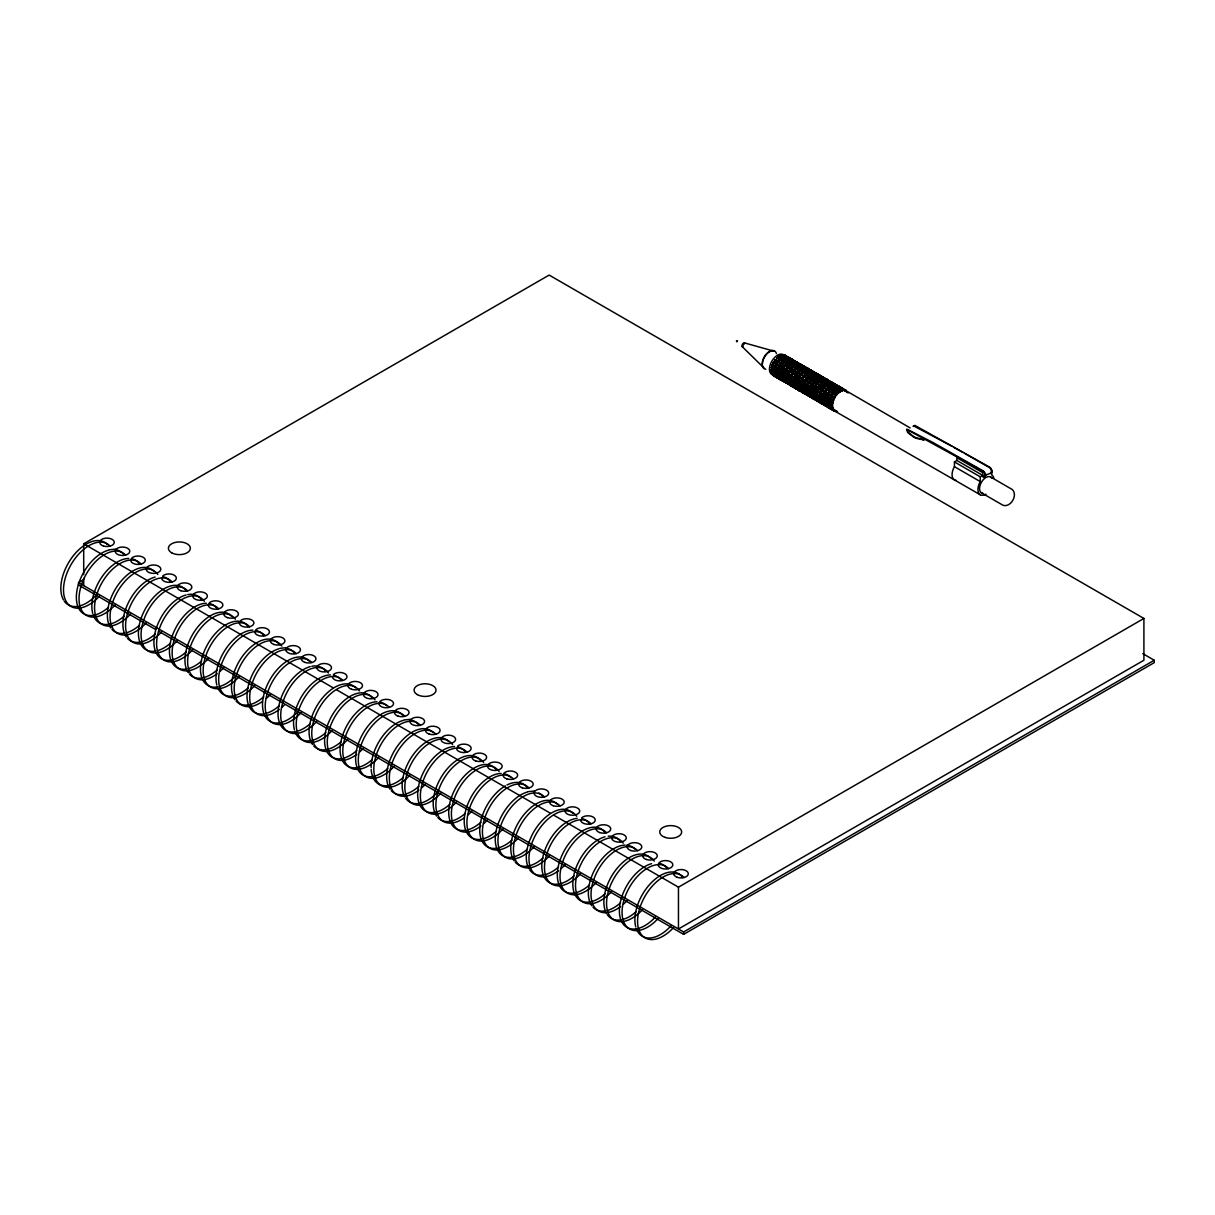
<?xml version="1.0" encoding="UTF-8"?>
<svg xmlns="http://www.w3.org/2000/svg" width="1215" height="1215" viewBox="0 0 1215 1215"><rect width="100%" height="100%" fill="white"/><g stroke="black" fill="none" stroke-linecap="round" stroke-linejoin="round"><path stroke-width="1.5" d="M791.633 358.926L782.354 358L778.314 361.569L775.367 366.702L774.365 372.99L776.734 374.357L780.41 379.961L784.784 381.464L782.202 380.72L777.509 373.856L778.587 368.57L783.447 360.384L776.917 357.985L782.202 354.932L788.413 357.058L779.119 356.132L773.408 362.161L771.328 367.553L773.666 369.861L774.775 369.147L777.144 370.514L780.121 373.597L781.245 372.868L783.614 374.235L786.591 377.333L793.198 366.976L799.516 364.151L795.293 365.457L792.013 363.725L789.963 365.123L786.348 369.618L783.979 377.592L788.186 383.773L794.762 387.221L795.886 388.891L797.708 388.937L799.121 390.759L788.019 383.333C783.295 382.664 777.98 375.86 772.132 374.159L788.702 384.062M771.555 367.279L771.13 371.137L773.499 372.489L775.261 376.301L774.547 369.421L771.555 367.279L775.079 359.716L778.132 360.566L776.643 364.029L773.256 362.86M786.348 382.816L783.189 378.093L780.835 376.726L783.113 367.75L789.735 361.295L792.104 362.662L796.281 362.283L786.394 356.906L785.862 355.585M786.424 379.961L789.234 370.499L782.961 368.464L782.779 366.778L780.41 365.411L778.861 366.095L776.491 364.728L776.309 363.042L773.94 361.675M798.361 390.061L796.129 385.565L793.76 384.198L796.038 375.222L802.675 368.768L805.029 370.135L811.028 370.119L809.023 369.968L789.826 358.547L785.589 359.853L780.41 365.411M816.085 400.282L812.288 394.89L809.919 393.523L812.197 384.548L818.834 378.093L828.6 380.933L821.143 380.386L817.103 383.97L814.141 389.089L813.154 395.391L821.75 403.82L807.58 394.966L805.818 391.154L803.464 389.787L805.742 380.827L812.364 374.357L823.967 377.592L817.968 377.592L815.599 376.225L812.592 378.184L807.686 385.352L806.684 391.655L818.758 397.502L820.505 402.438L819.533 398.11L820.611 392.825L823.573 387.707L828.524 383.697L834.082 387.858L837.15 386.659L843.362 388.785L837.363 388.785L834.994 387.433L831.986 389.377L828.357 393.888L826.276 399.279L826.078 402.848L828.448 404.215L831.592 395.756L837.302 389.711L844.577 390.501L848.116 392.977M782.414 357.058L782.354 358L787.912 361.356L790.965 360.779L786.515 359.427L782.506 361.22L777.843 357.149M785.589 359.853L785.634 358.926M788.869 360.794L788.778 361.857L792.058 363.589L794.2 362.647L788.672 358.653M792.104 362.662L792.013 363.725M798.376 364.257L800.609 366.429L807.808 368.251L801.809 368.267L799.44 366.9L796.433 368.844L791.527 376.027L790.525 382.33L792.894 383.697L794.17 386.461L797.177 387.312L803.039 393.022L807.216 394.769L801.11 391.23L799.364 387.418L796.994 386.066L797.982 379.763L802.887 372.58L800.472 370.226L796.311 369.178L796.372 367.856L794.002 366.49L789.841 365.442L792.97 363.163L797.602 366.96L800.67 366.368L796.205 365.032M798.574 366.398L796.433 368.844L793.076 367.31L790.221 369.071L785.467 364.789L783.751 365.335L781.397 363.968M801.809 368.267L801.748 369.193L807.307 372.549L810.359 371.972L805.909 370.636L798.255 377.288L795.886 375.921L795.703 374.235L789.416 372.185M791.922 368.525L796.691 372.792L799.546 371.046L802.887 372.58L805.029 370.135M808.264 371.987L808.172 373.051L811.453 374.782L813.594 373.84L809.129 372.504L804.178 376.498L801.217 381.632L800.138 386.917L804.345 393.098L800.639 390.182M811.499 373.856L811.407 374.919L814.688 376.65L820.732 375.724L813.534 373.901L803.966 367.492M814.733 375.724L814.627 376.787L817.908 378.518L820.125 376.817M817.968 377.592L817.862 378.655L826.686 383.743L829.754 383.165L825.304 381.829L818.667 388.284L816.298 396.242L818.758 398.626L819.168 400.889M821.188 379.46C820.307 380.508 830.68 378.837 825.182 379.308L820.003 377.637M824.423 381.328L824.377 382.254L827.461 381.054L840.127 386.917M827.658 383.196L827.567 384.259L830.847 385.99L832.989 385.034L830.893 385.064M818.758 398.626L819.624 398.004L822.768 399.978L823.269 403.243L828.205 407.557L825.213 402.347L822.859 400.996L825.137 392.02L831.759 385.565L837.302 389.711L841.539 388.405L844.577 390.501L839.945 386.81M837.363 388.785L837.256 389.848L840.537 391.579L842.633 390.698L840.385 388.511M837.454 411.445C828.235 410.093 833.687 394.632 840.537 391.579L840.583 390.653M737.566 340.899L736.412 340.792L736.898 341.871M772.026 365.685L778.101 367.659L778.01 371.015L781.017 373.142L781.245 378.989L784.951 381.905L783.979 377.592L773.499 371.38L773.666 369.861M776.734 373.248L778.01 371.015M779.969 375.116L780.121 373.597M783.189 376.984L784.48 374.736L786.834 376.103L787.305 380.462L789.659 381.829L792.651 387.023L787.715 382.725L787.214 379.46L784.07 377.485L783.189 378.093M786.424 378.837L786.591 377.333M777.296 377.895L778.314 377.743L773.94 376.225L772.132 374.159L791.026 385.823L789.826 379.202L790.935 378.472L793.304 379.839L794.656 387.509L801.627 391.534M814.551 398.991L806.714 394.465L803.874 392.05L803.373 388.785L792.894 382.573L793.061 381.054L794.17 380.341L796.539 381.707L797.162 383.424L803.009 385.444L805.985 388.527L807.109 387.798L807.2 384.456L801.11 382.482L800.731 380.72L798.361 379.369L797.01 380.113L794.656 378.746L794.261 376.999L791.907 375.632L790.555 376.377L788.186 375.01M796.129 384.441L797.875 380.614L797.496 378.867L795.126 377.5L793.775 378.245L788.672 373.764M799.364 386.309L799.516 384.791M802.583 388.177L803.874 385.945L809.22 390.395L810.329 389.666L812.698 391.033L813.321 392.764L815.675 394.131L816.799 393.402L816.89 390.061L814.521 388.694L813.169 389.438L808.066 384.958L806.714 385.702L804.345 384.335L803.966 382.588L801.596 381.221L800.245 381.966L797.875 380.614M806.228 393.417L805.985 388.527M809.053 393.022L810.086 394.845L809.22 390.395M812.288 393.766L813.564 391.534L818.91 395.984L820.034 395.27L822.403 396.637L825.38 399.72L826.504 399.006L826.58 395.65L824.226 394.298L822.874 395.042L820.505 393.675L820.125 391.929L817.756 390.562L816.404 391.306L811.301 386.826L809.949 387.57L807.58 386.203M815.523 395.634L815.675 394.131M818.758 397.502L818.91 395.984M821.978 399.37L823.269 397.138L826.246 400.221L828.615 401.588L829.724 400.874L832.731 403L829.481 402.089M830.711 408.331L826.58 406.357L825.38 399.72M828.448 404.215L829.481 406.053L828.615 401.588M826.504 399.006L829.496 401.132L829.313 404.717L831.683 406.083L831.85 403.456M779.073 356.253L782.354 358L784.571 356.299M787.745 358.911L784.51 357.043M794.154 362.708L797.496 363.756L795.339 364.53M816.769 375.769L816.89 374.949M823.238 379.49L823.36 378.685M826.595 380.553L825.304 381.829M829.708 383.226L833.05 384.289L832.928 385.094L834.887 384.897L833.657 383.181L829.708 383.226L829.83 382.421M847.538 392.202L839.14 386.613L836.163 386.962L833.93 384.791L832.928 385.094M839.459 388.77L839.519 388.01M772.512 364.439L774.866 365.791L775.261 367.553L777.615 368.904L778.967 368.16L781.336 369.527L781.716 371.274L785.057 372.291L785.999 368.646L779.726 366.596L779.544 364.91L777.175 363.543M798.361 379.369L798.938 376.103L792.651 374.053L792.469 372.367L790.115 371L788.55 371.684L786.196 370.332M804.831 383.09L805.393 379.839L799.121 377.789M808.066 384.958L808.628 381.707L806.274 380.341L804.71 381.024L799.804 376.604M817.756 390.562L818.333 387.296L815.964 385.93L814.415 386.613L812.045 385.261L811.863 383.576L805.591 381.525M817.27 391.807L820.611 392.825L821.568 389.165L819.199 387.798L817.649 388.481L815.28 387.114L815.098 385.428L808.81 383.393M820.991 392.43L823.36 393.797L823.74 395.543L826.109 396.91L827.461 396.151L828.023 392.901L821.75 390.85M826.975 397.411L830.316 398.429L831.257 394.769L828.888 393.402L827.339 394.085L822.433 389.666L820.884 390.349L818.515 388.982M836.497 411.323L834.492 411.186L773.408 375.359L777.175 378.093M783.371 380.219L781.397 380.265L791.056 385.428M782.202 354.932L790.768 358.425L794.033 361.751M797.769 363.027L796.25 361.857L799.546 363.756M910.141 427.908L799.485 363.725L803.267 366.307M800.609 366.429L802.72 365.578L806.016 367.492M800.791 391.458L798.938 390.653L804.178 392.673L802.356 392.627L801.217 390.957L791.907 386.324M813.928 372.352L812.41 371.183L815.705 373.081L810.435 371.228M816.51 373.552L815.493 373.704L817.498 373.856L813.655 373.081M812.85 398.414L821.021 402.727M807.109 393.918L816.571 398.505L817.756 401.254L820.991 403.122M828.417 381.176L832.791 382.679L834.614 384.745M831.804 382.376L838.122 386.765L784.191 354.886L781.215 355.236L842.633 390.698M801.596 391.929L830.042 407.602L828.023 407.45L830.574 408.923L833.262 409.455L831.257 409.318L829.496 405.977L826.504 405.111M913.057 426.283L914.834 425.371L989.936 467.35A3.858 2.233 60 0 1 991.956 471.557A3.858 2.233 60 0 1 989.936 473.44L982.768 476.295A3.144 1.823 60 0 0 984.985 475.004A3.144 1.823 60 0 0 982.768 471.147L907.301 429.7L907.772 431.933L912.632 435.745A14.337 8.277 60 0 0 916.869 437.871L924.159 439.967L916.991 438.509A14.99 8.657 60 0 1 912.556 436.276L907.544 432.327L906.861 429.123L933.181 442.609L983.467 471.086A3.858 2.233 60 0 1 985.502 475.293A3.858 2.233 60 0 1 983.467 477.176L982.798 476.887M774.775 375.253L777.144 376.62L777.6 373.749L776.734 374.357M781.002 378.062L777.782 376.118M787.457 381.783L784.48 380.857M797.177 387.312L796.994 384.942L796.129 385.565M813.336 396.637L813.154 394.268L812.288 394.89M816.571 398.505L816.389 396.136L815.523 396.758M820.034 401.39L823.041 402.241L819.624 399.128M742.972 344.878L742.972 345.668M773.909 368.646L774.38 367.036M777.144 370.514L777.615 368.904M780.379 372.367L782.961 368.464M783.614 374.235L784.085 372.641M786.834 376.103L788.292 374.159L785.437 371.896M790.115 371L791.056 368.024L788.702 366.657L786.986 367.203L782.232 362.921M793.061 381.054L790.692 379.703L790.555 376.377M793.304 379.839L793.775 378.245M796.569 374.736L797.526 371.76L791.087 369.573M796.539 381.707L797.01 380.113M802.75 386.659L800.396 385.292L800.245 381.966M803.009 385.444L803.479 383.834M806.274 380.341L807.216 377.349L800.791 375.162M806.228 387.296L806.714 385.702M809.494 382.209L810.451 379.217L808.097 377.85L806.38 378.397L801.627 374.129M812.455 392.263L810.086 390.896L809.949 387.57M812.729 384.077L813.686 381.085L807.246 378.898M812.698 391.033L813.169 389.438M815.933 392.901L816.404 391.306M819.199 387.798L820.155 384.821L813.716 382.634M822.145 397.852L819.776 396.485L819.639 393.174M822.433 389.666L823.39 386.689L821.021 385.322L819.32 385.854L814.551 381.586L812.85 382.133L810.481 380.766M822.403 396.637L822.874 395.042M825.623 398.505L826.109 396.91M828.888 393.402L829.845 390.425L823.421 388.223M828.858 400.373L829.329 398.763M828.205 394.586L831.592 395.756L833.08 392.278L830.711 390.926L829.01 391.458L824.256 387.19L822.54 387.722L820.186 386.37M832.093 402.226L833.536 400.282L830.696 398.019M773.499 371.38L771.13 370.013L771.555 373.385L779.726 379.566L777.144 376.62M789.932 359.397L788.216 356.952L790.327 358.835M790.919 360.84L794.686 360.688L796.797 362.571M810.192 371.091L807.611 368.145L808.37 368.844M808.962 395.877L807.2 395.148L809.615 396.561M825.486 379.915L823.785 377.485L825.881 379.369M830.088 381.692L830.999 381.92M833.05 384.289L837.469 385.641M843.028 389.149L845.275 390.562M784.191 354.886L846.399 390.547L844.744 389.848L844.881 391.108M793.076 367.31L793.137 365.988L790.783 364.622M799.546 371.046L799.607 369.725L797.237 368.358M808.097 377.85L809.296 375.314L806.942 373.947L806.001 374.782L812.531 377.182L811.316 379.718M817.786 383.454L819.001 380.918L816.632 379.551L815.705 380.371L822.236 382.786L821.021 385.322M827.491 389.058L828.691 386.507L826.337 385.155L825.395 385.975L831.926 388.375L830.711 390.926M804.938 371.183L807.079 370.165M797.496 363.756L801.156 364.424L802.386 365.806M796.539 387.813L797.875 389.377L797.404 388.314M801.11 391.23L833.536 409.622L831.44 409.425L816.799 399.522M812.698 397.153L814.05 398.702L813.564 397.654M817.27 400.57L817.786 400.859M828.25 380.735L826.322 378.959L824.226 379.186M838.821 386.841L837.94 386.34L838.426 387.388M980.277 494.794L829.815 408.225M774.866 365.791L775.626 364.227M775.732 366.292L776.491 364.728M778.101 367.659L778.861 366.095M781.336 369.527L782.096 367.963M787.32 374.509L784.951 373.142L785.315 369.831M787.806 373.263L788.55 371.684M791.026 375.131L791.785 373.552M794.261 376.999L795.02 375.42M795.126 377.5L795.886 375.921M797.496 378.867L798.255 377.288M800.731 380.72L801.49 379.156M803.966 382.588L804.71 381.024M807.2 384.456L807.945 382.892M810.42 386.324L811.18 384.76M813.655 388.192L814.415 386.613M816.89 390.061L817.649 388.481M820.125 391.929L820.884 390.349M823.36 393.797L824.104 392.217M826.58 395.65L827.339 394.085M832.564 400.631L830.21 399.264L830.574 395.953M833.05 399.386L834.826 397.609L832.123 395.27M776.309 363.042L778.997 361.068L781.549 363.437L778.162 362.1M779.544 364.91L780.531 363.467M782.779 366.778L783.751 365.335M785.999 368.646L786.986 367.203M786.88 369.147L787.852 367.705M789.234 370.499L790.221 369.071M792.469 372.367L793.456 370.924M795.703 374.235L796.691 372.792M798.938 376.103L800.943 374.645L798.392 372.261M802.173 377.971L803.145 376.529M805.393 379.839L806.38 378.397M808.628 381.707L809.615 380.265M811.863 383.576L812.85 382.133M815.098 385.428L816.085 384.001M818.333 387.296L819.32 385.854M821.568 389.165L822.54 387.722M824.788 391.033L825.775 389.59M828.023 392.901L829.01 391.458M831.257 394.769L833.946 392.779L836.497 395.164L833.11 393.827M834.492 396.637L835.48 395.194M783.356 354.81L785.179 355.19M786.394 356.906L785.437 356.8M781.549 379.596L782.506 379.718M788.019 383.333L788.975 383.454M800.731 365.624L802.75 366.004L801.596 366.125M817.771 375.45L819.867 375.222L821.674 377.273L809.175 369.314L812.957 371.911M797.526 389.165L795.703 388.785L797.982 389.089M812.258 371.836L810.314 372.033M815.493 373.704L814.536 373.582M830.969 382.3L822.115 376.787L823.633 377.956M813.868 398.262L814.84 398.383M820.338 401.998L821.294 402.119M826.61 405.962L820.884 403.319M830.042 407.602L830.999 407.708M774.274 371.987L773.499 372.489M780.744 375.724L779.969 376.225M793.668 383.181L792.894 383.697M791.907 360.521L794.868 360.794L791.041 360.02M779.878 379.08L780.531 379.763M804.239 366.763L802.568 366.247M796.038 388.42L792.469 386.917L795.157 387.798M836.558 385.413L833.93 384.791M834.492 411.186L833.05 410.078M743.231 344.437L744.172 344.194M778.132 360.566L779.271 359.351M781.367 362.419L782.506 361.22M784.601 364.287L787.548 362.753L789.963 365.123L786.606 363.589L786.682 362.252L784.313 360.885M787.821 366.155L788.975 364.94M791.056 368.024L792.21 366.809M794.291 369.892L795.445 368.677M797.526 371.76L798.665 370.545M800.761 373.628L801.9 372.413M803.996 375.496L806.077 373.445L803.707 372.079M807.216 377.349L808.37 376.149M810.451 379.217L813.397 377.683L815.827 380.052L812.471 378.518M813.686 381.085L814.84 379.87M816.92 382.953L818.059 381.738M820.155 384.821L823.102 383.287L825.517 385.641L822.16 384.107M823.39 386.689L824.529 385.474M826.61 388.557L827.764 387.342M829.845 390.425L832.791 388.876L835.161 390.243L835.1 391.579L838.456 393.113L836.026 390.744L831.865 389.711M833.08 392.278L834.219 391.078M836.315 394.146L837.454 392.946M803.844 368.297L801.748 369.193L798.468 367.462M836.163 386.962L834.128 386.917M786.12 356.754L788.079 357.423M778.101 378.366L778.01 377.121M802.28 366.079L802.022 364.925L799.333 364.378M794.762 387.221L795.445 387.19M811.985 371.684L810.845 370.013L811.605 370.712M803.966 393.296L807.246 395.194L804.451 392.825M814.141 398.429L811.863 398.11L810.101 394.769M773.909 374.752L774.365 372.99M790.069 384.092L790.525 382.33M790.935 384.593L793.942 385.444M799.774 389.681L800.229 386.81L799.364 387.418M829.496 405.977L832.093 408.346L832.731 407.83L771.328 372.382L772.026 374.448M780.212 358.516L781.442 357.62M783.447 360.384L784.677 359.488M786.682 362.252L787.912 361.356M789.902 364.12L791.132 363.224M793.137 365.988L794.367 365.092M796.372 367.856L797.602 366.96M799.607 369.725L800.837 368.813M802.842 371.577L804.072 370.681M806.077 373.445L807.307 372.549M809.296 375.314L810.526 374.417M812.531 377.182L813.761 376.286M815.766 379.05L816.996 378.154M819.001 380.918L820.231 380.022M822.236 382.786L823.466 381.89M825.456 384.654L826.686 383.743M828.691 386.507L829.921 385.611M831.926 388.375L833.156 387.479M835.161 390.243L836.391 389.347M838.396 392.111L839.626 391.215M789.659 381.829L790.525 381.206L792.894 382.573M802.583 389.286L803.464 388.678L805.818 390.045M805.818 391.154L806.684 390.547L809.053 391.913M821.978 400.494L822.859 399.872L825.213 401.239M825.213 402.347L826.078 401.74L828.448 403.107M83.698 574.695L83.698 543.804L549.15 275.076L1143.907 618.45L1143.907 660.246L678.456 928.989L678.456 887.178L1143.907 618.45M155.596 629.507L78.535 585.007L78.535 582.623L83.455 579.783M956.099 480.381A11.421 6.591 -60 0 1 954.428 466.666L954.428 461.897L956.904 460.47L982.768 475.399L982.768 472.665L956.904 457.736L956.904 460.47M954.428 461.897L980.277 476.827L982.768 475.399M982.768 476.295L986.003 474.427M78.535 582.623L683.62 931.966L1154.25 660.246L1154.25 662.646L683.62 934.35L158.876 631.405M913.756 425.964L952.044 446.315M787.806 358.152L788.945 358.045M794.276 361.888L796.098 362.51M804.831 367.993L805.955 367.446L807.474 368.631M807.2 369.36L808.34 369.239M808.066 369.861L809.22 369.74M820.991 377.318L822.145 377.212M785.467 382.193L786.606 382.087M791.922 385.93L793.076 385.823M830.696 382.922L831.835 382.801M798.392 389.666L799.546 389.559M836.284 386.157L837.439 386.036M837.15 386.659L838.304 386.537M804.862 393.402L806.001 393.28M842.754 389.878L844.577 390.501M812.471 397.016L810.481 397.062L812.729 398.611M823.39 404.094L824.529 403.972M833.946 410.199L835.1 410.078M109.259 549.788L115.562 549.15M279.921 648.309L286.239 647.686M404.048 719.979L410.351 719.356M528.176 791.633L534.479 791.011M791.299 359.291L793.076 360.02L791.451 358.82M794.534 361.159L796.311 361.888L796.402 363.118M818.181 374.25L816.632 373.354M839.261 386.416L840.81 387.312M792.803 386.552L791.026 385.823M798.255 390.258L799.273 390.288M819.426 375.632L817.315 373.749L819.031 376.179M831.379 382.877L832.351 383.105M839.793 387.281L842.527 389.757M833.536 409.622L832.093 408.346M744.37 342.873L772.922 350.862M832.731 407.83L831.683 406.083M953.593 447.196L962.888 452.405M964.437 453.271L989.223 467.411M990.574 476.979L1012.156 489.448C1018.276 494.854 1010.759 507.87 1003.013 505.273L981.431 492.804M779.119 356.132L840.537 391.579M777.038 357.65L838.456 393.113M783.371 361.721L785.74 363.088M802.766 372.914L805.135 374.281M809.236 376.65L811.605 378.017M818.94 382.239L821.294 383.606M828.63 387.843L830.999 389.21M775.079 359.716L836.497 395.164M774.927 360.232L777.296 361.599M797.556 373.294L799.926 374.66M829.875 391.959L832.245 393.326M773.408 362.161L834.826 397.609M954.428 466.666L980.277 481.596A11.421 6.591 -60 0 0 978.531 492.774A11.421 6.591 -60 0 0 986.003 494.216M831.44 396.455L833.809 397.821M782.202 370.028L784.571 371.395M827.461 396.151L829.815 397.518M772.132 364.834L833.536 400.282M778.481 369.406L780.85 370.772M787.715 376.604L790.069 377.971M797.404 382.209L799.774 383.576M807.109 387.798L809.463 389.165M816.799 393.402L819.168 394.769M771.328 367.553L832.731 403M774.532 370.362L776.886 371.729M781.002 374.099L783.356 375.465M787.457 377.835L789.826 379.202M793.927 381.556L796.281 382.922M787.305 379.338L789.659 380.705M829.313 403.608L831.683 404.975M771.039 370.119L832.457 405.582M830.696 408.726L835.48 411.49M1142.768 653.624L1154.25 660.246M83.698 543.804L333.426 687.979M336.722 689.877L550.304 813.184M553.584 815.083L678.456 887.178M742.198 346.639L763.385 367.37M824.256 404.595L821.568 403.714L823.421 404.519L823.041 402.241M841.175 388.192L841.661 389.256M835.586 384.973L836.057 386.021M831.485 382.603L831.956 383.651M829.116 381.237L829.587 382.285M816.191 373.764L816.662 374.828M829.724 406.979L830.21 408.027M828.858 406.478L829.329 407.526M812.091 371.41L812.562 372.458M823.269 403.243L823.74 404.306L822.403 402.742M806.487 368.175L806.973 369.223M815.933 399.021L816.404 400.069M800.032 364.439L800.503 365.487M810.329 395.786L810.815 396.834L809.463 395.285M792.696 360.202L793.167 361.25M787.092 356.982L787.578 358.03M794.17 386.461L794.656 387.509M793.304 385.96L793.775 387.008M786.834 382.224L787.32 383.272M781.245 378.989L781.716 380.037M780.379 378.488L780.85 379.536M840.689 387.509L841.069 388.481M815.797 374.326L816.024 375.329M991.713 470.22L991.713 474.989A11.421 6.591 -60 0 1 993.794 477.966M980.277 476.827L980.277 481.596M683.62 931.966L683.62 934.35M83.698 578.34L83.698 585.6M611.904 836.816A7.32 4.222 0 0 1 623.675 834.675A7.32 4.222 0 0 1 622.065 841.737A7.32 4.222 0 0 1 611.661 837.91M581.605 817.892A7.32 4.222 0 0 1 593.543 817.285A7.32 4.222 0 0 1 590.444 823.967A7.32 4.222 0 0 1 580.633 820.003M457.493 746.223A7.32 4.222 0 0 1 469.43 745.615A7.32 4.222 0 0 1 466.332 752.298A7.32 4.222 0 0 1 456.506 748.334M286.087 648.704A7.32 4.222 0 0 1 297.857 646.562A7.32 4.222 0 0 1 296.247 653.624A36.177 20.883 -60 0 0 263.928 662.691A36.177 20.883 -60 0 0 250.897 705.657A36.177 20.883 -60 0 0 279.283 709.484M296.247 653.624A7.32 4.222 0 0 1 285.844 649.797M379.915 701.435A7.32 4.222 0 0 1 392.232 701.131A7.32 4.222 0 0 1 387.524 707.707A7.32 4.222 0 0 1 379.186 702.452M363.665 693.492A7.32 4.222 0 0 1 375.435 691.35A7.32 4.222 0 0 1 373.825 698.412A7.32 4.222 0 0 1 363.422 694.585M565.37 809.949A7.32 4.222 0 0 1 577.125 807.808A7.32 4.222 0 0 1 575.515 814.87A7.32 4.222 0 0 1 565.112 811.043M410.214 720.374A7.32 4.222 0 0 1 421.985 718.232A7.32 4.222 0 0 1 420.375 725.294A36.177 20.883 -60 0 0 386.097 736.715A36.177 20.883 -60 0 0 376.741 781.078A36.177 20.883 -60 0 0 409.804 775.246M420.375 725.294A7.32 4.222 0 0 1 409.956 721.467M441.242 738.28A7.32 4.222 0 0 1 453.013 736.138A7.32 4.222 0 0 1 451.403 743.2A7.32 4.222 0 0 1 440.999 739.373M534.342 792.028A7.32 4.222 0 0 1 546.097 789.887A7.32 4.222 0 0 1 544.487 796.949A36.177 20.883 -60 0 0 510.224 808.385A36.177 20.883 -60 0 0 500.869 852.733A36.177 20.883 -60 0 0 533.932 846.916M544.487 796.949A7.32 4.222 0 0 1 534.084 793.122M658.454 863.698A7.32 4.222 0 0 1 670.224 861.557A7.32 4.222 0 0 1 668.615 868.619A36.177 20.883 -60 0 0 634.336 880.04A36.177 20.883 -60 0 0 624.981 924.387A36.177 20.883 -60 0 0 658.044 918.57M668.615 868.619A7.32 4.222 0 0 1 658.211 864.791M487.792 765.161A7.32 4.222 0 0 1 499.562 763.02A7.32 4.222 0 0 1 497.937 770.082A7.32 4.222 0 0 1 487.534 766.255M333.366 674.568A7.32 4.222 0 0 1 345.303 673.961A7.32 4.222 0 0 1 342.205 680.643A7.32 4.222 0 0 1 332.394 676.679M255.788 629.78A7.32 4.222 0 0 1 268.12 629.461A7.32 4.222 0 0 1 263.397 636.053A7.32 4.222 0 0 1 255.059 630.798M239.552 621.837A7.32 4.222 0 0 1 251.308 619.696A7.32 4.222 0 0 1 249.698 626.758A36.177 20.883 -60 0 0 215.435 638.194A36.177 20.883 -60 0 0 206.079 682.541A36.177 20.883 -60 0 0 239.142 676.709M249.698 626.758A7.32 4.222 0 0 1 239.294 622.931M193.003 594.97A7.32 4.222 0 0 1 204.773 592.829A7.32 4.222 0 0 1 203.163 599.876A7.32 4.222 0 0 1 192.745 596.049M209.253 602.898A7.32 4.222 0 0 1 221.57 602.594A7.32 4.222 0 0 1 216.847 609.171A7.32 4.222 0 0 1 208.509 603.916M317.115 666.625A7.32 4.222 0 0 1 328.885 664.483A7.32 4.222 0 0 1 327.275 671.546A7.32 4.222 0 0 1 316.872 667.718M115.425 550.182A7.32 4.222 0 0 1 127.195 548.026A7.32 4.222 0 0 1 125.585 555.088A36.177 20.883 -60 0 0 91.307 566.524A36.177 20.883 -60 0 0 81.952 610.872A36.177 20.883 -60 0 0 115.015 605.055M125.585 555.088A7.32 4.222 0 0 1 115.182 551.261M131.676 558.11A7.32 4.222 0 0 1 143.993 557.807A7.32 4.222 0 0 1 139.269 564.383A7.32 4.222 0 0 1 130.947 559.128M162.704 576.031A7.32 4.222 0 0 1 174.641 575.424A7.32 4.222 0 0 1 171.543 582.106A7.32 4.222 0 0 1 161.717 578.143M146.453 568.088A7.32 4.222 0 0 1 158.223 565.947A7.32 4.222 0 0 1 156.614 573.009A7.32 4.222 0 0 1 146.21 569.182M404.808 796.949A36.177 20.883 -60 0 1 414.71 752.738A36.177 20.883 -60 0 1 448.7 741.606M438.144 791.618A36.177 20.883 -60 0 1 421.119 802.994M419.524 803.358A36.177 20.883 -60 0 1 405.582 798.194M440.832 793.167A36.177 20.883 -60 0 1 407.435 798.422A36.177 20.883 -60 0 1 418.416 753.042A36.177 20.883 -60 0 1 452.588 744.628M333.806 675.267A36.177 20.883 -60 0 1 341.293 680.37M325.757 732.645A36.177 20.883 -60 0 1 294.911 731.415M294.425 729.851A36.177 20.883 -60 0 1 302.915 694.464A36.177 20.883 -60 0 1 330.45 674.902M332.227 730.458A36.177 20.883 -60 0 1 299.163 736.29A36.177 20.883 -60 0 1 308.519 691.927A36.177 20.883 -60 0 1 342.782 680.446M132.101 558.809A36.177 20.883 -60 0 1 139.588 563.927M124.052 616.202A36.177 20.883 -60 0 1 93.206 614.957M92.72 613.393A36.177 20.883 -60 0 1 101.21 578.021A36.177 20.883 -60 0 1 128.76 558.46M130.537 614.015A36.177 20.883 -60 0 1 97.473 619.832A36.177 20.883 -60 0 1 106.829 575.485A36.177 20.883 -60 0 1 141.077 564.003M311.83 666.26A36.177 20.883 -60 0 1 325.772 671.409M310.235 723.684A36.177 20.883 -60 0 1 278.038 713.752A36.177 20.883 -60 0 1 310.235 666.625M316.72 721.497A36.177 20.883 -60 0 1 283.308 726.752A36.177 20.883 -60 0 1 294.303 681.387A36.177 20.883 -60 0 1 328.46 672.973M380.356 702.133A36.177 20.883 -60 0 1 386.643 705.763M372.306 759.512A36.177 20.883 -60 0 1 340.215 746.602A36.177 20.883 -60 0 1 376.999 701.784M378.776 757.34A36.177 20.883 -60 0 1 345.713 763.157A36.177 20.883 -60 0 1 355.069 718.809A36.177 20.883 -60 0 1 389.332 707.327M626.712 845.169A36.177 20.883 -60 0 1 634.883 849.088M620.546 902.836A36.177 20.883 -60 0 1 607.303 910.491M605.708 910.855A36.177 20.883 -60 0 1 592.966 907.165M591.766 905.691A36.177 20.883 -60 0 1 595.259 868.71A36.177 20.883 -60 0 1 625.239 845.108M620.622 906.542A36.177 20.883 -60 0 1 592.237 902.715A36.177 20.883 -60 0 1 605.267 859.749A36.177 20.883 -60 0 1 637.571 850.637M627.016 900.649A36.177 20.883 -60 0 1 623.234 904.385M256.228 630.479A36.177 20.883 -60 0 1 263.716 635.582M248.179 687.857A36.177 20.883 -60 0 1 217.333 686.627M216.847 685.063A36.177 20.883 -60 0 1 225.337 649.676A36.177 20.883 -60 0 1 252.887 630.114M254.649 685.67A36.177 20.883 -60 0 1 221.586 691.502A36.177 20.883 -60 0 1 230.941 647.139A36.177 20.883 -60 0 1 265.204 635.658M387.813 768.472A36.177 20.883 -60 0 1 357.149 767.743A36.177 20.883 -60 0 1 370.378 723.229A36.177 20.883 -60 0 1 403.35 716.197M394.298 766.285A36.177 20.883 -60 0 1 361.22 772.117A36.177 20.883 -60 0 1 370.575 727.77A36.177 20.883 -60 0 1 404.838 716.273M608.199 836.224A36.177 20.883 -60 0 1 620.561 841.615M605.024 893.875A36.177 20.883 -60 0 1 591.781 901.53M590.186 901.895A36.177 20.883 -60 0 1 573.92 874.739A36.177 20.883 -60 0 1 605.024 836.816M611.51 891.704A36.177 20.883 -60 0 1 578.097 896.943A36.177 20.883 -60 0 1 589.078 851.578A36.177 20.883 -60 0 1 623.249 843.164M411.384 720.055A36.177 20.883 -60 0 1 418.871 725.158M403.334 777.433A36.177 20.883 -60 0 1 390.091 785.072M388.496 785.437A36.177 20.883 -60 0 1 371.183 769.384M371.122 767.5A36.177 20.883 -60 0 1 403.334 720.374M188.371 672.791A36.177 20.883 -60 0 1 196.784 628.246A36.177 20.883 -60 0 1 231.488 616.187M217.151 669.936A36.177 20.883 -60 0 1 203.907 677.59M202.313 677.955A36.177 20.883 -60 0 1 189.57 674.264M217.227 673.642A36.177 20.883 -60 0 1 188.629 669.131A36.177 20.883 -60 0 1 203.224 625.361A36.177 20.883 -60 0 1 235.376 619.225M223.621 667.764A36.177 20.883 -60 0 1 219.839 671.5M312.498 744.461A36.177 20.883 -60 0 1 320.912 699.916A36.177 20.883 -60 0 1 355.615 687.857M341.278 741.606A36.177 20.883 -60 0 1 313.698 745.934M347.748 739.419A36.177 20.883 -60 0 1 314.351 744.673A36.177 20.883 -60 0 1 325.331 699.293A36.177 20.883 -60 0 1 359.488 690.879M116.594 549.863A36.177 20.883 -60 0 1 124.082 554.966M108.545 607.242A36.177 20.883 -60 0 1 76.348 597.294A36.177 20.883 -60 0 1 108.545 550.167M538.928 793.046A36.177 20.883 -60 0 1 542.983 796.827M527.447 849.088A36.177 20.883 -60 0 1 495.249 839.155A36.177 20.883 -60 0 1 527.447 792.028M341.947 758.57A36.177 20.883 -60 0 1 330.389 718.536A36.177 20.883 -60 0 1 372.322 698.291M356.785 750.566A36.177 20.883 -60 0 1 343.541 758.206M356.861 754.272A36.177 20.883 -60 0 1 328.263 749.746A36.177 20.883 -60 0 1 342.858 705.976A36.177 20.883 -60 0 1 375.01 699.84M363.255 748.379A36.177 20.883 -60 0 1 359.473 752.115M635.764 926.908A36.177 20.883 -60 0 1 650.678 883.366A36.177 20.883 -60 0 1 682.617 877.443M670.877 925.982A36.177 20.883 -60 0 1 636.25 928.473M673.566 927.531A36.177 20.883 -60 0 1 640.502 933.348A36.177 20.883 -60 0 1 649.858 889A36.177 20.883 -60 0 1 684.121 877.519M659.624 863.379A36.177 20.883 -60 0 1 667.111 868.482M655.356 917.021A36.177 20.883 -60 0 1 619.453 913.088A36.177 20.883 -60 0 1 651.574 863.683M466.074 830.225A36.177 20.883 -60 0 1 454.516 790.19A36.177 20.883 -60 0 1 496.449 769.946M480.912 822.221A36.177 20.883 -60 0 1 467.669 829.86M480.973 825.927A36.177 20.883 -60 0 1 452.39 821.401A36.177 20.883 -60 0 1 466.97 777.646A36.177 20.883 -60 0 1 499.122 771.495M487.382 820.034A36.177 20.883 -60 0 1 483.6 823.77M163.144 576.73A36.177 20.883 -60 0 1 170.616 581.833M155.095 634.108A36.177 20.883 -60 0 1 141.851 641.763M140.257 642.112A36.177 20.883 -60 0 1 127.514 638.437M126.314 636.964A36.177 20.883 -60 0 1 128.167 603.141A36.177 20.883 -60 0 1 155.095 577.049M161.565 631.922A36.177 20.883 -60 0 1 128.501 637.754A36.177 20.883 -60 0 1 137.857 593.406A36.177 20.883 -60 0 1 172.12 581.909M63.469 599.891A36.177 20.883 -60 0 1 73.371 555.68A36.177 20.883 -60 0 1 107.36 544.533M96.82 594.545A36.177 20.883 -60 0 1 79.78 605.92M78.185 606.285A36.177 20.883 -60 0 1 64.258 601.136M99.508 596.094A36.177 20.883 -60 0 1 66.43 601.926A36.177 20.883 -60 0 1 75.801 557.563A36.177 20.883 -60 0 1 110.049 546.082M589.518 884.93A36.177 20.883 -60 0 1 558.854 884.201A36.177 20.883 -60 0 1 572.083 839.687A36.177 20.883 -60 0 1 605.055 832.655M595.988 882.743A36.177 20.883 -60 0 1 562.925 888.56A36.177 20.883 -60 0 1 572.28 844.212A36.177 20.883 -60 0 1 606.543 832.731M606.498 913.407A36.177 20.883 -60 0 1 616.4 869.196A36.177 20.883 -60 0 1 650.405 858.048M636.068 911.797A36.177 20.883 -60 0 1 622.824 919.436M621.23 919.801A36.177 20.883 -60 0 1 607.287 914.652M642.538 909.61A36.177 20.883 -60 0 1 609.14 914.865A36.177 20.883 -60 0 1 620.121 869.484A36.177 20.883 -60 0 1 654.278 861.071M209.679 603.597A36.177 20.883 -60 0 1 217.166 608.715M201.629 660.99A36.177 20.883 -60 0 1 188.386 668.63M186.791 668.994A36.177 20.883 -60 0 1 171.376 638.619A36.177 20.883 -60 0 1 206.337 603.247M208.114 658.803A36.177 20.883 -60 0 1 175.051 664.62A36.177 20.883 -60 0 1 184.407 620.273A36.177 20.883 -60 0 1 218.654 608.791M279.89 722.743A36.177 20.883 -60 0 1 267.634 684.106A36.177 20.883 -60 0 1 309.066 660.975M298.51 710.988A36.177 20.883 -60 0 1 281.485 722.378M301.199 712.552A36.177 20.883 -60 0 1 268.135 718.369A36.177 20.883 -60 0 1 277.491 674.021A36.177 20.883 -60 0 1 311.754 662.54M506.989 784.981A36.177 20.883 -60 0 1 527.477 787.867M511.94 840.142A36.177 20.883 -60 0 1 498.697 847.781M497.102 848.146A36.177 20.883 -60 0 1 480.077 825.198A36.177 20.883 -60 0 1 505.319 785.892M518.41 837.955A36.177 20.883 -60 0 1 485.347 843.772A36.177 20.883 -60 0 1 494.702 799.424A36.177 20.883 -60 0 1 528.965 787.943M514.188 860.903A36.177 20.883 -60 0 1 522.602 816.359A36.177 20.883 -60 0 1 557.305 804.3M542.968 858.048A36.177 20.883 -60 0 1 515.388 862.377M549.438 855.861A36.177 20.883 -60 0 1 516.375 861.693A36.177 20.883 -60 0 1 525.731 817.346A36.177 20.883 -60 0 1 559.994 805.849M528.92 868.619A36.177 20.883 -60 0 1 538.837 824.408A36.177 20.883 -60 0 1 572.827 813.26M558.49 867.009A36.177 20.883 -60 0 1 545.246 874.648M543.652 875.013A36.177 20.883 -60 0 1 529.71 869.864M558.551 870.715A36.177 20.883 -60 0 1 529.953 866.189A36.177 20.883 -60 0 1 544.548 822.433A36.177 20.883 -60 0 1 576.7 816.283M564.96 864.822A36.177 20.883 -60 0 1 561.178 868.558M155.763 651.073A36.177 20.883 -60 0 1 144.205 611.039A36.177 20.883 -60 0 1 186.138 590.794M170.601 643.069A36.177 20.883 -60 0 1 157.358 650.708M177.086 640.882A36.177 20.883 -60 0 1 144.008 646.714A36.177 20.883 -60 0 1 153.363 602.351A36.177 20.883 -60 0 1 187.626 590.87M504.468 773.803A36.177 20.883 -60 0 1 510.756 777.433M496.419 831.182A36.177 20.883 -60 0 1 483.175 838.821M481.58 839.185A36.177 20.883 -60 0 1 466.165 808.81A36.177 20.883 -60 0 1 501.127 773.439M502.904 828.995A36.177 20.883 -60 0 1 469.825 834.811A36.177 20.883 -60 0 1 479.196 790.464A36.177 20.883 -60 0 1 513.444 778.982M240.707 621.518A36.177 20.883 -60 0 1 248.194 626.621M236.454 675.16A36.177 20.883 -60 0 1 219.429 686.551M217.834 686.9A36.177 20.883 -60 0 1 202.738 655.462A36.177 20.883 -60 0 1 238.839 621.23M187.718 594.591A36.177 20.883 -60 0 1 201.66 599.754M186.123 652.03A36.177 20.883 -60 0 1 153.91 642.082A36.177 20.883 -60 0 1 186.123 594.955M192.593 649.843A36.177 20.883 -60 0 1 159.195 655.098A36.177 20.883 -60 0 1 170.176 609.717A36.177 20.883 -60 0 1 204.348 601.303M287.256 648.385A36.177 20.883 -60 0 1 294.744 653.503M279.207 705.778A36.177 20.883 -60 0 1 265.964 713.418M264.369 713.782A36.177 20.883 -60 0 1 248.103 686.627A36.177 20.883 -60 0 1 279.207 648.704M284.447 704.897A36.177 20.883 -60 0 1 281.895 707.327M457.918 746.921A36.177 20.883 -60 0 1 465.406 752.039M449.884 804.3A36.177 20.883 -60 0 1 417.793 791.39A36.177 20.883 -60 0 1 454.577 746.572M456.354 802.128A36.177 20.883 -60 0 1 423.291 807.945A36.177 20.883 -60 0 1 432.646 763.597A36.177 20.883 -60 0 1 466.909 752.115M234.92 699.673A36.177 20.883 -60 0 1 244.276 653.913A36.177 20.883 -60 0 1 279.222 644.542M263.701 696.818A36.177 20.883 -60 0 1 236.12 701.146M262.425 701.495A36.177 20.883 -60 0 1 234.935 695.132A36.177 20.883 -60 0 1 250.184 651.802A36.177 20.883 -60 0 1 281.91 646.091M270.17 694.631A36.177 20.883 -60 0 1 266.389 698.367M436.61 816.115A36.177 20.883 -60 0 1 445.981 770.356A36.177 20.883 -60 0 1 480.927 761M465.391 813.26A36.177 20.883 -60 0 1 437.81 817.589M464.13 817.938A36.177 20.883 -60 0 1 436.641 811.574A36.177 20.883 -60 0 1 451.874 768.245A36.177 20.883 -60 0 1 483.616 762.549M471.86 811.073A36.177 20.883 -60 0 1 468.079 814.809M110.793 628.003A36.177 20.883 -60 0 1 119.207 583.458A36.177 20.883 -60 0 1 153.91 571.399M139.573 625.148A36.177 20.883 -60 0 1 126.33 632.802M124.735 633.167A36.177 20.883 -60 0 1 111.993 629.476M146.043 622.976A36.177 20.883 -60 0 1 112.646 628.216A36.177 20.883 -60 0 1 123.626 582.851A36.177 20.883 -60 0 1 157.798 574.437M390.076 789.249A36.177 20.883 -60 0 1 398.49 744.704A36.177 20.883 -60 0 1 433.178 732.645M418.841 786.394A36.177 20.883 -60 0 1 405.613 794.033M404.003 794.397A36.177 20.883 -60 0 1 391.26 790.722M418.917 790.099A36.177 20.883 -60 0 1 390.531 786.272A36.177 20.883 -60 0 1 403.562 743.307A36.177 20.883 -60 0 1 435.866 734.194M425.326 784.207A36.177 20.883 -60 0 1 421.529 787.943M582.046 818.591A36.177 20.883 -60 0 1 589.533 823.694M573.996 875.969A36.177 20.883 -60 0 1 560.753 883.609M559.158 883.973A36.177 20.883 -60 0 1 543.439 854.677A36.177 20.883 -60 0 1 577.171 818.318M580.481 873.782A36.177 20.883 -60 0 1 547.403 879.599A36.177 20.883 -60 0 1 556.759 835.252A36.177 20.883 -60 0 1 591.022 823.77M982.768 493.229A9.143 5.285 -60 0 1 981.431 482.249A9.143 5.285 -60 0 1 991.592 477.92M989.8 467.836A3.144 1.823 60 0 1 990.802 472.711M773.469 374.934A11.421 6.591 -60 0 1 771.798 361.22A11.421 6.591 -60 0 1 784.51 355.813M743.155 346.943A2.248 1.306 -60 0 1 742.304 344.544A2.248 1.306 -60 0 1 744.947 343.207M764.493 368.403A9.872 5.695 -60 0 1 762.686 365.837M762.458 363.892A9.872 5.695 -60 0 1 766.756 353.96A9.872 5.695 -60 0 1 774.365 351.317M765.799 369.239A10.282 5.938 -60 0 1 764.994 355.752A10.282 5.938 -60 0 1 776.461 353.626M826.808 405.734L825.668 406.083L823.846 404.018L824.788 405.582L826.808 405.734M820.55 375.617L822.175 376.817L820.55 375.617M827.005 379.353L828.63 380.553L827.005 379.353M398.11 716.167A7.32 4.222 0 0 0 409.075 712.506A7.32 4.222 0 0 0 398.11 708.846A7.32 4.222 0 0 0 398.11 716.167M475.688 760.955A7.32 4.222 0 0 0 486.653 757.294A7.32 4.222 0 0 0 475.688 753.634A7.32 4.222 0 0 0 475.688 760.955M646.35 859.491A7.32 4.222 0 0 0 657.315 855.831A7.32 4.222 0 0 0 646.35 852.171A7.32 4.222 0 0 0 646.35 859.491M630.828 850.53A7.32 4.222 0 0 0 641.809 846.87A7.32 4.222 0 0 0 630.828 843.21A7.32 4.222 0 0 0 630.828 850.53M553.25 805.742A7.32 4.222 0 0 0 564.231 802.082A7.32 4.222 0 0 0 553.25 798.422A7.32 4.222 0 0 0 553.25 805.742M351.56 689.285A7.32 4.222 0 0 0 362.526 685.64A7.32 4.222 0 0 0 351.56 681.98A7.32 4.222 0 0 0 351.56 689.285M429.138 734.073A7.32 4.222 0 0 0 440.103 730.428A7.32 4.222 0 0 0 429.138 726.767A7.32 4.222 0 0 0 429.138 734.073M599.8 832.609A7.32 4.222 0 0 0 610.781 828.949A7.32 4.222 0 0 0 599.8 825.304A7.32 4.222 0 0 0 599.8 832.609M522.222 787.821A7.32 4.222 0 0 0 533.203 784.161A7.32 4.222 0 0 0 522.222 780.516A7.32 4.222 0 0 0 522.222 787.821M227.433 617.63A7.32 4.222 0 0 0 238.413 613.97A7.32 4.222 0 0 0 227.433 610.31A7.32 4.222 0 0 0 227.433 617.63M506.716 778.861A7.32 4.222 0 0 0 517.681 775.216A7.32 4.222 0 0 0 506.716 771.555A7.32 4.222 0 0 0 506.716 778.861M677.378 877.397A7.32 4.222 0 0 0 688.343 873.737A7.32 4.222 0 0 0 677.378 870.092A7.32 4.222 0 0 0 677.378 877.397M273.983 644.497A7.32 4.222 0 0 0 284.948 640.852A7.32 4.222 0 0 0 273.983 637.192A7.32 4.222 0 0 0 273.983 644.497M417.277 694.585A10.965 6.333 0 0 0 435.638 691.745A10.965 6.333 0 0 0 422.197 683.999A10.965 6.333 0 0 0 417.277 694.585M665.212 837.424A10.965 6.333 0 0 0 681.661 831.941A10.965 6.333 0 0 0 665.212 826.458A10.965 6.333 0 0 0 665.212 837.424M103.321 545.96A7.32 4.222 0 0 0 114.286 542.315A7.32 4.222 0 0 0 103.321 538.655A7.32 4.222 0 0 0 103.321 545.96M305.011 662.418A7.32 4.222 0 0 0 315.991 658.758A7.32 4.222 0 0 0 305.011 655.098A7.32 4.222 0 0 0 305.011 662.418M180.898 590.748A7.32 4.222 0 0 0 191.864 587.103A7.32 4.222 0 0 0 180.898 583.443A7.32 4.222 0 0 0 180.898 590.748M171.619 552.764A10.965 6.333 0 0 0 189.98 549.924A10.965 6.333 0 0 0 176.54 542.163A10.965 6.333 0 0 0 171.619 552.764"/></g></svg>
